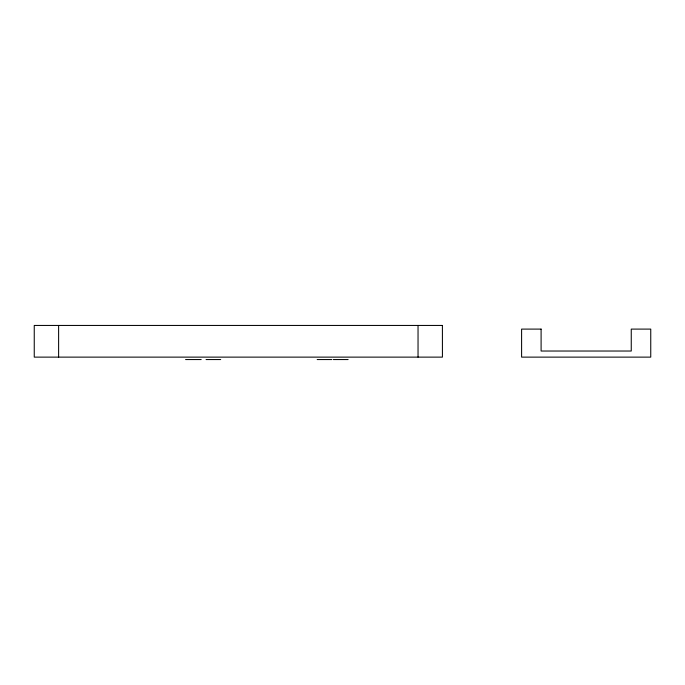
<?xml version="1.0" encoding="UTF-8"?>
<svg xmlns="http://www.w3.org/2000/svg" width="685" height="685" viewBox="0 0 685 685"><rect width="100%" height="100%" fill="white"/><g stroke="black" fill="none" stroke-linecap="round" stroke-linejoin="round"><path stroke-width="1.03" d="M442.424 325.443L34.25 325.443L34.25 357.125L442.424 357.125L442.407 325.443M185.592 359.556L201.184 359.556M206.057 359.556L220.681 359.556M317.172 359.556L331.797 359.556M333.312 359.556L348.117 359.556M418.038 325.443L418.038 357.125M58.619 325.443L58.619 357.125M541.099 329.1L521.602 329.1L521.602 357.125L650.75 357.125L650.75 329.1L631.253 329.1L631.253 351.028L541.099 351.028L541.099 329.1"/></g></svg>
